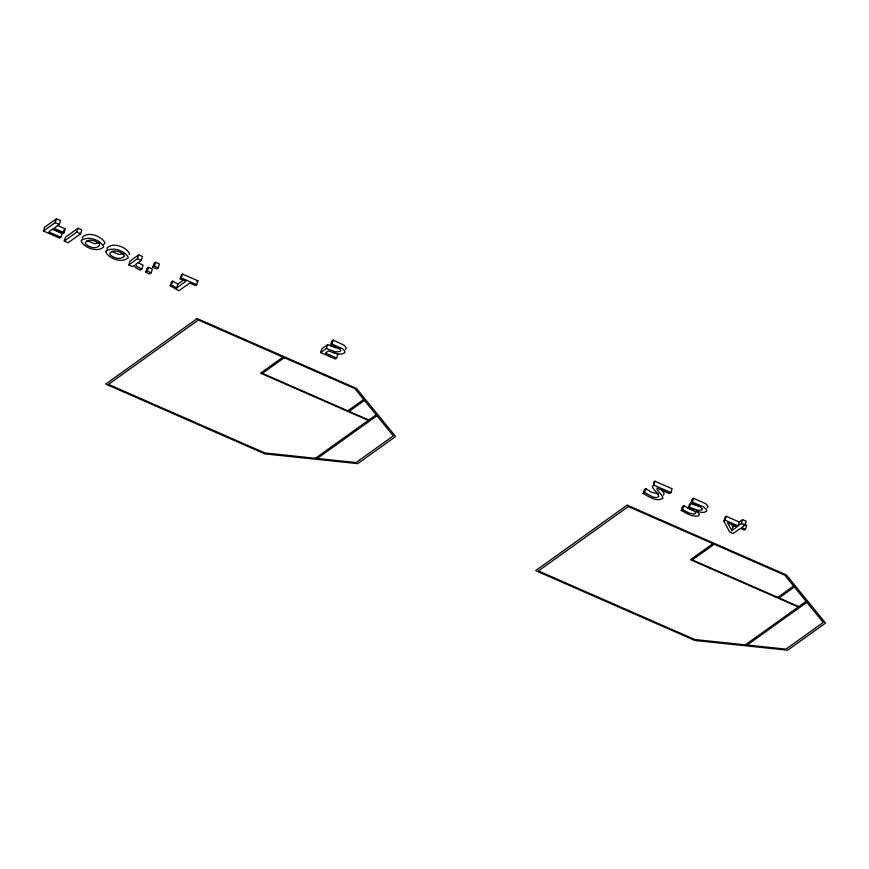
<?xml version="1.0" encoding="UTF-8"?>
<svg xmlns="http://www.w3.org/2000/svg" width="869" height="869" viewBox="0 0 869 869"><rect width="100%" height="100%" fill="white"/><g stroke="black" fill="none" stroke-linecap="round" stroke-linejoin="round"><path stroke-width="1.3" d="M52.455 229.166L62.09 233.392L60.841 237.237L59.603 238.128L43.45 231.045L44.688 227.2L56.431 218.792L60.537 220.585L59.298 224.441L53.965 228.254L64.078 232.696L65.316 228.84L57.452 225.397M43.45 231.045L55.192 222.638L56.431 218.792M60.841 237.237L48.794 231.958L52.727 229.134L62.85 233.576L64.089 229.72M64.23 241.061L65.468 237.215L77.993 228.243L81.838 229.927L80.6 233.783L68.075 242.755L64.23 241.061L76.754 232.099L77.993 228.243M141.853 269.075L140.398 270.129L139.127 269.607A7.582 2.803 17.9 0 1 134.782 266.533L134.293 265.403L132.675 266.566L128.829 264.882L130.078 261.026L138.692 254.856L142.538 256.54L141.299 260.396L135.618 264.458L137.052 266.62L141.853 269.075L143.103 265.23L138.301 262.764M128.829 264.882L137.443 258.712L138.692 254.856M145.742 272.29L146.991 268.445L148.556 267.315L152.401 269.01L151.163 272.855L149.587 273.985L145.742 272.29L147.317 271.171L148.556 267.315M152.803 267.239L154.041 263.394L155.605 262.275L159.451 263.959L158.212 267.815L156.648 268.934L152.803 267.239L154.356 266.12L155.605 262.275M170.226 285.847L171.432 284.989L176.635 287.943L185.901 281.306L180.122 278.775L181.36 274.919L182.533 274.083L197.958 280.85L196.72 284.695L195.547 285.543L189.768 283.001L178.905 290.778L170.226 285.847L171.475 282.001L172.681 281.132L177.873 284.087L184.054 279.666M171.432 284.989L172.681 281.132M176.635 287.943L177.873 284.087M180.122 278.775L181.295 277.928L182.533 274.083M333.403 352.217L337.9 354.183L336.661 358.039L335.293 359.016L320.661 352.597L321.91 348.751L327.624 344.656L335.532 347.763L340.539 348.056M320.661 352.597L326.375 348.512L327.624 344.656M326.375 348.512L335.836 351.956L340.051 351.521L340.713 350.576L338.877 348.241L330.568 344.939L331.817 341.093L333.207 340.094L344.189 345.254L346.296 348.002L345.482 349.414M330.568 344.939L331.969 343.939L333.207 340.094M653.814 483.251L653.575 482.208L654.954 481.22L672.15 488.769L670.911 492.614L669.543 493.592L656.986 488.096L657.192 489.899L662.015 495.656L662.938 498.122C656.997 502.564 648.524 496.373 643.125 493.473L644.374 489.627L645.754 488.639L651.902 492.419L658.213 493.766M643.125 493.473L644.516 492.484L645.754 488.639M644.516 492.484L653.064 497.166L656.975 497.622L658.724 496.481C658.213 492.299 652.934 490.322 652.337 486.053L653.705 485.076L654.954 481.22M681.22 510.483L682.578 509.506L688.291 512.775L694.244 514.22L695.863 512.862L695.081 511.689L688.313 508.05L689.367 507.29L697.905 510.32L701.902 509.929L702.413 509.06L700.371 506.736L690.844 503.14L692.311 502.097L703.412 506.801L706.562 509.592L706.606 511.113C703.705 513.851 699.197 511.711 695.895 510.918L699.241 513.742L698.98 515.675C692.821 517.772 686.543 513.047 681.22 510.483L682.458 506.638L683.827 505.66L689.53 508.919L693.94 510.331M682.578 509.506L683.827 505.66M688.313 508.05L689.551 504.194L690.605 503.444L700.436 506.627M689.367 507.29L690.605 503.444M690.844 503.14L692.093 499.295L693.549 498.241L706.084 503.911L708.039 506.551L707.236 507.898M692.311 502.097L693.549 498.241M745.493 529.156L744.212 530.068L740.345 528.374L733.208 533.479L729.591 531.904L723.823 521.02L725.061 517.164L726.245 516.316L739.247 522.019L742.571 519.64L746.189 521.226L744.95 525.072L741.626 527.461L745.493 529.156L746.732 525.3L743.831 524.029M723.823 521.02L725.007 520.173L726.245 516.316M731.763 530.633L736.988 526.896L727.494 522.736L731.763 530.633L733.012 526.788L735.098 525.289M725.007 520.173L738.009 525.875L739.247 522.019M738.009 525.875L741.333 523.496L742.571 519.64M129.177 254.53L129.557 253.672C126.331 246.85 112.612 241.778 106.952 248.067L107.571 249.979M663.503 495.124L664.133 493.234L661.494 489.79M103.791 244.547L104.986 242.896C101.76 236.075 88.041 231.013 82.392 237.291L82.468 238.215M62.85 233.576L64.078 232.696M196.785 281.686L197.958 280.85M282.968 357.105L260.537 373.159L368.293 420.411M284.282 357.68L262.395 373.355L368.836 420.031M347.806 410.809L363.655 399.458M349.121 411.385L364.437 400.413M315.414 458.278L376.136 414.795M317.261 458.474L376.918 415.751M712.906 543.668L690.486 559.723L798.242 606.975M714.22 544.244L692.332 559.918L798.774 606.595M777.755 597.372L793.603 586.021M779.069 597.948L794.375 586.988M745.352 644.841L806.084 601.359M747.21 645.037L806.866 602.315M99.707 242.755L94.504 243.754L87.161 240.539M124.267 253.531L119.075 254.53L111.732 251.304M331.969 343.939L342.951 349.11L344.787 351.022L344.874 352.608C340.116 356.301 333.424 352.553 328.504 350.891L325.408 353.107L336.661 358.039M55.192 222.638L59.298 224.441M76.754 232.099L80.6 233.783M137.443 258.712L141.299 260.396M154.356 266.12L158.212 267.815M181.295 277.928L196.72 284.695M653.705 485.076L670.911 492.614M741.333 523.496L744.95 525.072M147.317 271.171L151.163 272.855M731.177 523.399L733.012 526.788M81.512 240.289L81.143 241.147C84.369 247.969 98.099 253.053 103.748 246.742C100.391 239.855 88.171 235.738 81.512 240.289M106.083 251.065L105.714 251.912C108.94 258.745 122.659 263.818 128.308 257.517C124.962 250.63 112.742 246.503 106.083 251.065M99.544 245.384C95.938 249.74 88.779 247.187 85.434 243.754L85.347 242.516C88.964 238.16 96.101 240.691 99.446 244.135L99.544 245.384M124.115 256.159C120.498 260.515 113.339 257.963 110.005 254.53L109.918 253.292C113.535 248.936 120.672 251.456 124.006 254.91L124.115 256.159M197.198 318.575L105.703 384.087L264.947 453.911L357.702 463.644L395.601 436.51L356.442 388.4L197.198 318.575M198.36 320.009L108.473 384.38L264.926 452.977L356.062 462.547L393.299 435.88L354.824 388.617L198.36 320.009M627.136 505.139L535.641 570.651L694.896 640.475L787.651 650.208L825.55 623.073L786.391 574.963L627.136 505.139M628.309 506.573L538.422 570.944L694.874 639.541L786.01 649.11L823.247 622.443L784.772 575.18L628.309 506.573"/></g></svg>
